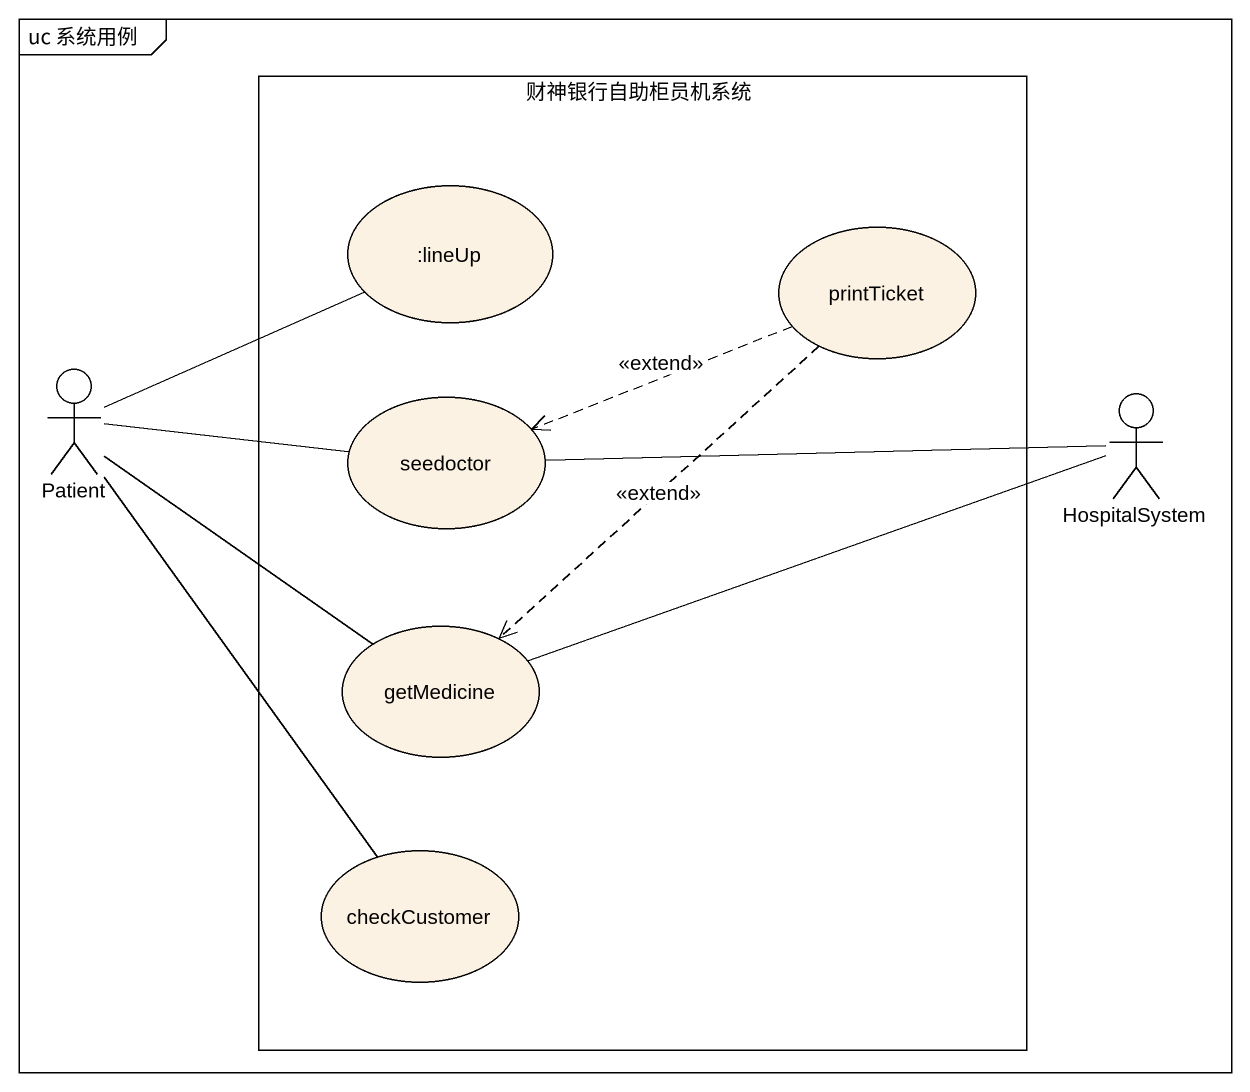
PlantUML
@startuml
mainframe uc 系统用例
rectangle 财神银行自助柜员机系统 {
  usecase ":lineUp" as lineUp
  usecase printTicket
  usecase seedoctor
  usecase getMedicine
  usecase checkCustomer
}
actor Patient
actor HospitalSystem
printTicket .left.> seedoctor : <<extend>>
printTicket ..> getMedicine : <<extend>>
Patient -right- lineUp
Patient -right- seedoctor
Patient -- getMedicine
Patient -- checkCustomer
seedoctor -right- HospitalSystem
getMedicine -right- HospitalSystem
@enduml
